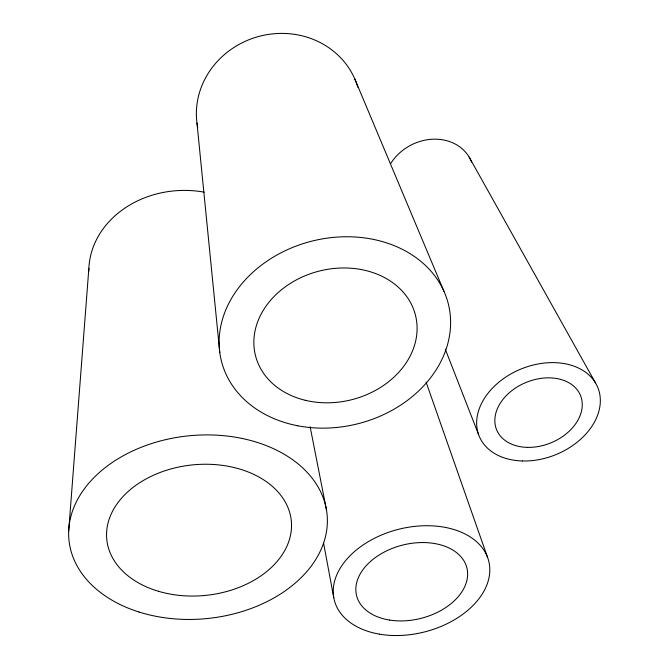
<?xml version="1.0" encoding="UTF-8"?>
<svg xmlns="http://www.w3.org/2000/svg" width="669" height="669" viewBox="0 0 669 669"><rect width="100%" height="100%" fill="white"/><g stroke="black" fill="none" stroke-linecap="round" stroke-linejoin="round"><path stroke-width="1" d="M68.681 530.994L88.868 268.277M469.12 157.031L595.41 382.76M354.637 78.582L443.957 291.308M445.278 349.201L478.636 434.674M426.094 382.124L487.442 557.06M310.123 426.713L326.439 509.694M323.604 543.245L333.772 597.693M196.979 123.029L219.808 352.688M390.863 163.286A46.37 39.605 -27.8 0 1 434.189 139.169A46.37 39.605 -27.8 0 1 471.637 162.141M197.715 127.562A82.647 76.843 -16.1 0 1 260.208 36.084A82.647 76.843 -16.1 0 1 357.823 87.221M88.793 271.171A94.58 79.962 -2 0 1 204.17 192.162M522.255 460.974A64.099 46.22 -22.3 0 0 598.295 388.773A64.099 46.22 -22.3 0 0 494.935 385.687A64.099 46.22 -22.3 0 0 522.255 460.974M527.49 447.377A45.308 32.664 -22.3 0 0 580.709 396.031A45.308 32.664 -22.3 0 0 507.453 394.459A45.308 32.664 -22.3 0 0 527.49 447.377M379.632 634.187A79.644 52.943 -14.2 0 0 489.399 564.385A79.644 52.943 -14.2 0 0 365.542 543.353A79.644 52.943 -14.2 0 0 379.632 634.187M389.584 620.071A56.865 37.782 -14.2 0 0 467.255 569.679A56.865 37.782 -14.2 0 0 378.345 555.504A56.865 37.782 -14.2 0 0 389.584 620.071M297.722 425.777A117 94.17 -14.2 0 0 448.381 304.136A117 94.17 -14.2 0 0 258.493 267.458A117 94.17 -14.2 0 0 297.722 425.777M305.223 400.271A82.504 66.34 -14.2 0 0 416.252 318.854A82.504 66.34 -14.2 0 0 284.935 287.076A82.504 66.34 -14.2 0 0 305.223 400.271M138.993 612.018A129.694 91.829 -5.7 0 0 327.216 516.15A129.694 91.829 -5.7 0 0 127.804 453.331A129.694 91.829 -5.7 0 0 138.993 612.018M158.453 591.279A92.732 65.579 -5.8 0 0 291.316 520.992A92.732 65.579 -5.8 0 0 147.364 478.235A92.732 65.579 -5.8 0 0 158.453 591.279"/></g></svg>
